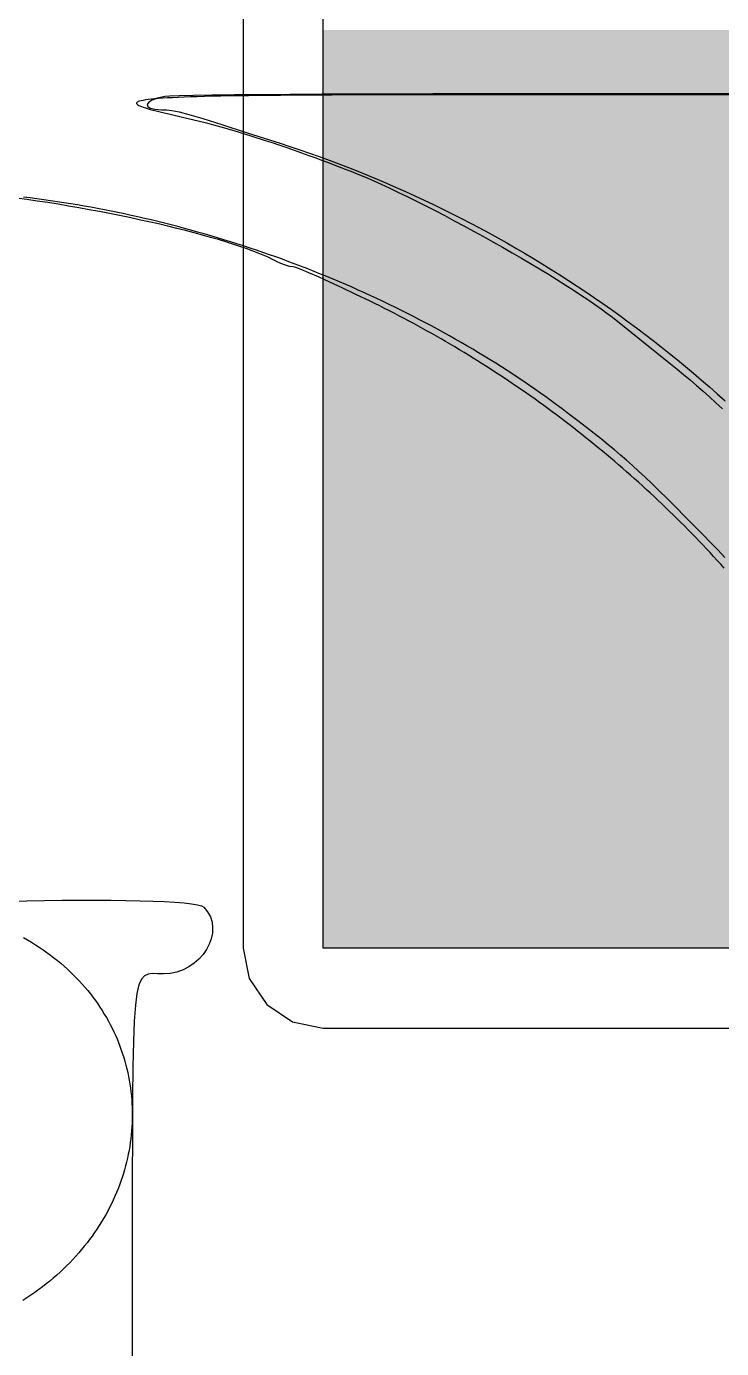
# Model space of a CAD drawing. Header units: inches. Extents: x -4 to 338, y -3 to 155.
# Drawn here: x 13.618 to 15.87, y 10.464 to 14.744 of the extents above; entities that cross this region are included whole.
import ezdxf

# ---------------------------------------------------------------- set-up
doc = ezdxf.new("R2010")
doc.units = ezdxf.units.IN
for name, color, linetype in [('Bottom Layer', 5, 'Continuous'), ('Bottom Overlay', 54, 'Continuous'), ('Top Overlay', 2, 'Continuous')]:
    doc.layers.add(name, color=color, linetype=linetype)

# ---------------------------------------------------------------- blocks, each defined once
blk = doc.blocks.new('IMPORTED_IMAGE_B_1')
at = {"layer": 'Bottom Overlay'}
for p, q in [((10.8634, -6.0734), (10.8523, -6.0805)), ((10.8807, -6.067), (10.8634, -6.0734)), ((10.8634, -6.0734), (10.8634, -6.0734)), ((10.9041, -6.0618), (10.8807, -6.067)), ((10.8807, -6.067), (10.8807, -6.067)), ((10.9196, -6.0606), (10.9041, -6.0618)), ((10.9041, -6.0618), (10.9041, -6.0618)), ((10.951, -6.0596), (10.9196, -6.0606)), ((10.9196, -6.0606), (10.9196, -6.0606)), ((10.9972, -6.0586), (10.951, -6.0596)), ((10.951, -6.0596), (10.951, -6.0596)), ((11.0572, -6.0576), (10.9972, -6.0586)), ((10.9972, -6.0586), (10.9972, -6.0586)), ((11.1299, -6.0568), (11.0572, -6.0576)), ((11.0572, -6.0576), (11.0572, -6.0576)), ((11.2143, -6.0561), (11.1299, -6.0568)), ((11.1299, -6.0568), (11.1299, -6.0568)), ((11.3092, -6.0554), (11.2143, -6.0561)), ((11.2143, -6.0561), (11.2143, -6.0561)), ((11.4136, -6.0548), (11.3092, -6.0554)), ((11.3092, -6.0554), (11.3092, -6.0554)), ((11.5264, -6.0542), (11.4136, -6.0548)), ((11.4136, -6.0548), (11.4136, -6.0548)), ((11.6466, -6.0538), (11.5264, -6.0542)), ((11.5264, -6.0542), (11.5264, -6.0542)), ((11.7731, -6.0534), (11.6466, -6.0538)), ((11.6466, -6.0538), (11.6466, -6.0538)), ((11.9049, -6.0531), (11.7731, -6.0534)), ((11.7731, -6.0534), (11.7731, -6.0534)), ((12.0408, -6.0529), (11.9049, -6.0531)), ((11.9049, -6.0531), (11.9049, -6.0531)), ((12.1798, -6.0528), (12.0408, -6.0529)), ((12.0408, -6.0529), (12.0408, -6.0529)), ((12.3209, -6.0527), (12.1798, -6.0528)), ((12.1798, -6.0528), (12.1798, -6.0528)), ((12.463, -6.0527), (12.3209, -6.0527)), ((12.3209, -6.0527), (12.3209, -6.0527)), ((12.605, -6.0528), (12.463, -6.0527)), ((12.463, -6.0527), (12.463, -6.0527)), ((12.7459, -6.0529), (12.605, -6.0528)), ((12.605, -6.0528), (12.605, -6.0528)), ((10.8523, -6.0805), (10.8475, -6.0876)), ((10.8475, -6.0876), (10.8475, -6.0876)), ((10.8475, -6.0876), (10.8492, -6.0942)), ((10.8492, -6.0942), (10.8492, -6.0942)), ((10.8492, -6.0942), (10.8575, -6.0996)), ((10.8523, -6.0805), (10.8523, -6.0805)), ((10.8575, -6.0996), (10.8575, -6.0996)), ((10.8575, -6.0996), (10.8725, -6.1033)), ((10.8725, -6.1033), (10.8725, -6.1033)), ((10.8725, -6.1033), (10.8944, -6.1047)), ((10.8944, -6.1047), (10.8944, -6.1047)), ((10.8944, -6.1047), (10.9103, -6.1051)), ((10.9103, -6.1051), (10.9103, -6.1051)), ((10.9103, -6.1051), (10.9277, -6.1071)), ((10.9277, -6.1071), (10.9277, -6.1071)), ((10.9277, -6.1071), (10.9504, -6.1118)), ((10.9504, -6.1118), (10.9504, -6.1118)), ((10.9504, -6.1118), (10.9823, -6.1203)), ((10.9823, -6.1203), (10.9823, -6.1203)), ((10.9823, -6.1203), (11.0271, -6.1336)), ((11.0271, -6.1336), (11.0271, -6.1336)), ((11.0271, -6.1336), (11.0888, -6.1528)), ((11.0888, -6.1528), (11.0888, -6.1528)), ((11.0888, -6.1528), (11.1711, -6.179)), ((11.1711, -6.179), (11.1711, -6.179)), ((11.1711, -6.179), (11.2779, -6.2133)), ((11.2779, -6.2133), (11.2779, -6.2133)), ((11.2779, -6.2133), (11.3098, -6.2237)), ((11.3098, -6.2237), (11.3098, -6.2237)), ((11.3098, -6.2237), (11.3416, -6.2344)), ((11.3416, -6.2344), (11.3416, -6.2344)), ((11.3416, -6.2344), (11.3733, -6.2454)), ((11.3733, -6.2454), (11.3733, -6.2454)), ((11.3733, -6.2454), (11.4049, -6.2566)), ((11.4049, -6.2566), (11.4049, -6.2566)), ((11.4049, -6.2566), (11.4364, -6.2681)), ((11.4364, -6.2681), (11.4364, -6.2681)), ((11.4364, -6.2681), (11.4678, -6.2798)), ((11.4678, -6.2798), (11.4678, -6.2798)), ((11.4678, -6.2798), (11.499, -6.2918)), ((11.499, -6.2918), (11.499, -6.2918)), ((11.499, -6.2918), (11.5302, -6.3041)), ((11.5302, -6.3041), (11.5302, -6.3041)), ((11.5302, -6.3041), (11.5612, -6.3167)), ((11.5612, -6.3167), (11.5612, -6.3167)), ((11.5612, -6.3167), (11.5922, -6.3295)), ((11.5922, -6.3295), (11.5922, -6.3295)), ((11.5922, -6.3295), (11.623, -6.3425)), ((11.623, -6.3425), (11.623, -6.3425)), ((11.623, -6.3425), (11.6536, -6.3559)), ((11.6536, -6.3559), (11.6536, -6.3559)), ((11.6536, -6.3559), (11.6842, -6.3694)), ((11.6842, -6.3694), (11.6842, -6.3694)), ((11.6842, -6.3694), (11.7146, -6.3833)), ((10.4685, -6.3901), (10.4467, -6.3874)), ((10.4904, -6.393), (10.4685, -6.3901)), ((10.4685, -6.3901), (10.4685, -6.3901)), ((10.5123, -6.396), (10.4904, -6.393)), ((10.4904, -6.393), (10.4904, -6.393)), ((10.5341, -6.3991), (10.5123, -6.396)), ((10.5123, -6.396), (10.5123, -6.396)), ((10.556, -6.4024), (10.5341, -6.3991)), ((10.5341, -6.3991), (10.5341, -6.3991)), ((10.5778, -6.4058), (10.556, -6.4024)), ((10.556, -6.4024), (10.556, -6.4024)), ((10.5997, -6.4093), (10.5778, -6.4058)), ((10.5778, -6.4058), (10.5778, -6.4058)), ((10.6215, -6.4129), (10.5997, -6.4093)), ((10.5997, -6.4093), (10.5997, -6.4093)), ((10.6433, -6.4167), (10.6215, -6.4129)), ((10.6215, -6.4129), (10.6215, -6.4129)), ((10.6651, -6.4206), (10.6433, -6.4167)), ((10.6433, -6.4167), (10.6433, -6.4167)), ((11.7146, -6.3833), (11.7146, -6.3833)), ((11.7146, -6.3833), (11.745, -6.3974)), ((11.745, -6.3974), (11.745, -6.3974)), ((11.745, -6.3974), (11.7751, -6.4117)), ((11.7751, -6.4117), (11.7751, -6.4117)), ((11.7751, -6.4117), (11.8052, -6.4264)), ((10.6868, -6.4247), (10.6651, -6.4206)), ((10.6651, -6.4206), (10.6651, -6.4206)), ((10.7086, -6.4289), (10.6868, -6.4247)), ((10.6868, -6.4247), (10.6868, -6.4247)), ((10.7303, -6.4332), (10.7086, -6.4289)), ((10.7086, -6.4289), (10.7086, -6.4289)), ((10.752, -6.4376), (10.7303, -6.4332)), ((10.7303, -6.4332), (10.7303, -6.4332)), ((10.7737, -6.4421), (10.752, -6.4376)), ((10.752, -6.4376), (10.752, -6.4376)), ((10.7954, -6.4468), (10.7737, -6.4421)), ((10.7737, -6.4421), (10.7737, -6.4421)), ((10.817, -6.4516), (10.7954, -6.4468)), ((10.7954, -6.4468), (10.7954, -6.4468)), ((10.8387, -6.4566), (10.817, -6.4516)), ((10.817, -6.4516), (10.817, -6.4516)), ((10.8602, -6.4616), (10.8387, -6.4566)), ((10.8387, -6.4566), (10.8387, -6.4566)), ((10.8818, -6.4668), (10.8602, -6.4616)), ((10.8602, -6.4616), (10.8602, -6.4616)), ((11.8052, -6.4264), (11.8052, -6.4264)), ((11.8052, -6.4264), (11.8352, -6.4412)), ((11.8352, -6.4412), (11.8352, -6.4412)), ((11.8352, -6.4412), (11.865, -6.4563)), ((11.865, -6.4563), (11.865, -6.4563)), ((11.865, -6.4563), (11.8947, -6.4717)), ((10.9034, -6.4721), (10.8818, -6.4668)), ((10.8818, -6.4668), (10.8818, -6.4668)), ((10.9249, -6.4776), (10.9034, -6.4721)), ((10.9034, -6.4721), (10.9034, -6.4721)), ((10.9464, -6.4831), (10.9249, -6.4776)), ((10.9249, -6.4776), (10.9249, -6.4776)), ((10.9678, -6.4888), (10.9464, -6.4831)), ((10.9464, -6.4831), (10.9464, -6.4831)), ((10.9892, -6.4946), (10.9678, -6.4888)), ((10.9678, -6.4888), (10.9678, -6.4888)), ((11.0106, -6.5006), (10.9892, -6.4946)), ((10.9892, -6.4946), (10.9892, -6.4946)), ((11.032, -6.5066), (11.0106, -6.5006)), ((11.0106, -6.5006), (11.0106, -6.5006)), ((11.8947, -6.4717), (11.8947, -6.4717)), ((11.8947, -6.4717), (11.9242, -6.4873)), ((11.9242, -6.4873), (11.9242, -6.4873)), ((11.9242, -6.4873), (11.9536, -6.5032)), ((11.9536, -6.5032), (11.9536, -6.5032)), ((11.9536, -6.5032), (11.9829, -6.5194)), ((11.0533, -6.5128), (11.032, -6.5066)), ((11.032, -6.5066), (11.032, -6.5066)), ((11.0746, -6.5191), (11.0533, -6.5128)), ((11.0533, -6.5128), (11.0533, -6.5128)), ((11.0958, -6.5256), (11.0746, -6.5191)), ((11.0746, -6.5191), (11.0746, -6.5191)), ((11.117, -6.5321), (11.0958, -6.5256)), ((11.0958, -6.5256), (11.0958, -6.5256)), ((11.1382, -6.5388), (11.117, -6.5321)), ((11.117, -6.5321), (11.117, -6.5321)), ((11.1593, -6.5456), (11.1382, -6.5388)), ((11.1382, -6.5388), (11.1382, -6.5388)), ((11.1804, -6.5525), (11.1593, -6.5456)), ((11.1593, -6.5456), (11.1593, -6.5456)), ((11.9829, -6.5194), (11.9829, -6.5194)), ((11.9829, -6.5194), (12.0121, -6.5357)), ((12.0121, -6.5357), (12.0121, -6.5357)), ((12.0121, -6.5357), (12.0411, -6.5524)), ((11.2015, -6.5596), (11.1804, -6.5525)), ((11.1804, -6.5525), (11.1804, -6.5525)), ((11.2224, -6.5667), (11.2015, -6.5596)), ((11.2015, -6.5596), (11.2015, -6.5596)), ((11.2434, -6.574), (11.2224, -6.5667)), ((11.2224, -6.5667), (11.2224, -6.5667)), ((11.2643, -6.5814), (11.2434, -6.574)), ((11.2434, -6.574), (11.2434, -6.574)), ((11.2852, -6.5889), (11.2643, -6.5814)), ((11.2643, -6.5814), (11.2643, -6.5814)), ((11.306, -6.5966), (11.2852, -6.5889)), ((11.2852, -6.5889), (11.2852, -6.5889)), ((12.0411, -6.5524), (12.0411, -6.5524)), ((12.0411, -6.5524), (12.07, -6.5692)), ((12.07, -6.5692), (12.07, -6.5692)), ((12.07, -6.5692), (12.0987, -6.5864)), ((12.0987, -6.5864), (12.0987, -6.5864)), ((12.0987, -6.5864), (12.1273, -6.6037)), ((11.3267, -6.6043), (11.306, -6.5966)), ((11.306, -6.5966), (11.306, -6.5966)), ((11.3474, -6.6122), (11.3267, -6.6043)), ((11.3267, -6.6043), (11.3267, -6.6043)), ((11.3681, -6.6202), (11.3474, -6.6122)), ((11.3474, -6.6122), (11.3474, -6.6122)), ((11.3887, -6.6283), (11.3681, -6.6202)), ((11.3681, -6.6202), (11.3681, -6.6202)), ((11.4092, -6.6366), (11.3887, -6.6283)), ((11.3887, -6.6283), (11.3887, -6.6283)), ((12.1273, -6.6037), (12.1273, -6.6037)), ((12.1273, -6.6037), (12.1558, -6.6214)), ((12.1558, -6.6214), (12.1558, -6.6214)), ((12.1558, -6.6214), (12.1841, -6.6392)), ((11.4297, -6.6449), (11.4092, -6.6366)), ((11.4092, -6.6366), (11.4092, -6.6366)), ((11.4502, -6.6534), (11.4297, -6.6449)), ((11.4297, -6.6449), (11.4297, -6.6449)), ((11.4705, -6.662), (11.4502, -6.6534)), ((11.4502, -6.6534), (11.4502, -6.6534)), ((11.4909, -6.6707), (11.4705, -6.662)), ((11.4705, -6.662), (11.4705, -6.662)), ((11.5111, -6.6795), (11.4909, -6.6707)), ((11.4909, -6.6707), (11.4909, -6.6707)), ((12.1841, -6.6392), (12.1841, -6.6392)), ((12.1841, -6.6392), (12.2123, -6.6573)), ((12.2123, -6.6573), (12.2123, -6.6573)), ((12.2123, -6.6573), (12.2404, -6.6757)), ((12.2404, -6.6757), (12.2404, -6.6757)), ((12.2404, -6.6757), (12.2683, -6.6943)), ((11.5313, -6.6885), (11.5111, -6.6795)), ((11.5111, -6.6795), (11.5111, -6.6795)), ((11.5514, -6.6975), (11.5313, -6.6885)), ((11.5313, -6.6885), (11.5313, -6.6885)), ((11.5715, -6.7067), (11.5514, -6.6975)), ((11.5514, -6.6975), (11.5514, -6.6975)), ((11.5915, -6.716), (11.5715, -6.7067)), ((11.5715, -6.7067), (11.5715, -6.7067)), ((11.6115, -6.7254), (11.5915, -6.716)), ((11.5915, -6.716), (11.5915, -6.716)), ((12.2683, -6.6943), (12.2683, -6.6943)), ((12.2683, -6.6943), (12.296, -6.7131)), ((12.296, -6.7131), (12.296, -6.7131)), ((12.296, -6.7131), (12.3236, -6.7322)), ((11.6313, -6.7349), (11.6115, -6.7254)), ((11.6115, -6.7254), (11.6115, -6.7254)), ((11.6512, -6.7446), (11.6313, -6.7349)), ((11.6313, -6.7349), (11.6313, -6.7349)), ((11.6709, -6.7543), (11.6512, -6.7446)), ((11.6512, -6.7446), (11.6512, -6.7446)), ((11.6906, -6.7642), (11.6709, -6.7543)), ((11.6709, -6.7543), (11.6709, -6.7543)), ((12.3236, -6.7322), (12.3236, -6.7322)), ((12.3236, -6.7322), (12.3511, -6.7515)), ((12.3511, -6.7515), (12.3511, -6.7515)), ((12.3511, -6.7515), (12.3784, -6.7711)), ((11.7102, -6.7742), (11.6906, -6.7642)), ((11.6906, -6.7642), (11.6906, -6.7642)), ((11.7297, -6.7843), (11.7102, -6.7742)), ((11.7102, -6.7742), (11.7102, -6.7742)), ((11.7491, -6.7945), (11.7297, -6.7843)), ((11.7297, -6.7843), (11.7297, -6.7843)), ((11.7685, -6.8048), (11.7491, -6.7945)), ((11.7491, -6.7945), (11.7491, -6.7945)), ((11.7878, -6.8152), (11.7685, -6.8048)), ((11.7685, -6.8048), (11.7685, -6.8048)), ((12.3784, -6.7711), (12.3784, -6.7711)), ((12.3784, -6.7711), (12.4056, -6.7909)), ((12.4056, -6.7909), (12.4056, -6.7909)), ((12.4056, -6.7909), (12.4326, -6.8109)), ((11.807, -6.8257), (11.7878, -6.8152)), ((11.7878, -6.8152), (11.7878, -6.8152)), ((11.8262, -6.8364), (11.807, -6.8257)), ((11.807, -6.8257), (11.807, -6.8257)), ((11.8453, -6.8472), (11.8262, -6.8364)), ((11.8262, -6.8364), (11.8262, -6.8364)), ((11.8642, -6.858), (11.8453, -6.8472)), ((11.8453, -6.8472), (11.8453, -6.8472)), ((12.4326, -6.8109), (12.4326, -6.8109)), ((12.4326, -6.8109), (12.4594, -6.8312)), ((12.4594, -6.8312), (12.4594, -6.8312)), ((12.4594, -6.8312), (12.4861, -6.8517)), ((11.8832, -6.869), (11.8642, -6.858)), ((11.8642, -6.858), (11.8642, -6.858)), ((11.902, -6.8801), (11.8832, -6.869)), ((11.8832, -6.869), (11.8832, -6.869)), ((11.9207, -6.8913), (11.902, -6.8801)), ((11.902, -6.8801), (11.902, -6.8801)), ((12.4861, -6.8517), (12.4861, -6.8517)), ((12.4861, -6.8517), (12.5127, -6.8724)), ((12.5127, -6.8724), (12.5127, -6.8724)), ((12.5127, -6.8724), (12.5391, -6.8934)), ((11.9394, -6.9027), (11.9207, -6.8913)), ((11.9207, -6.8913), (11.9207, -6.8913)), ((11.9579, -6.9141), (11.9394, -6.9027)), ((11.9394, -6.9027), (11.9394, -6.9027)), ((11.9764, -6.9256), (11.9579, -6.9141)), ((11.9579, -6.9141), (11.9579, -6.9141)), ((11.9948, -6.9373), (11.9764, -6.9256)), ((11.9764, -6.9256), (11.9764, -6.9256)), ((12.5391, -6.8934), (12.5391, -6.8934)), ((12.5391, -6.8934), (12.5653, -6.9146)), ((12.5653, -6.9146), (12.5653, -6.9146)), ((12.5653, -6.9146), (12.5914, -6.9361)), ((12.0131, -6.949), (11.9948, -6.9373)), ((11.9948, -6.9373), (11.9948, -6.9373)), ((12.0314, -6.9609), (12.0131, -6.949)), ((12.0131, -6.949), (12.0131, -6.949)), ((12.0495, -6.9729), (12.0314, -6.9609)), ((12.0314, -6.9609), (12.0314, -6.9609)), ((12.0675, -6.9849), (12.0495, -6.9729)), ((12.0495, -6.9729), (12.0495, -6.9729)), ((12.5914, -6.9361), (12.5914, -6.9361)), ((12.5914, -6.9361), (12.6173, -6.9577)), ((12.6173, -6.9577), (12.6173, -6.9577)), ((12.6173, -6.9577), (12.6431, -6.9797)), ((12.0855, -6.9971), (12.0675, -6.9849)), ((12.0675, -6.9849), (12.0675, -6.9849)), ((12.1033, -7.0094), (12.0855, -6.9971)), ((12.0855, -6.9971), (12.0855, -6.9971)), ((12.121, -7.0218), (12.1033, -7.0094)), ((12.1033, -7.0094), (12.1033, -7.0094)), ((12.6431, -6.9797), (12.6431, -6.9797)), ((12.6431, -6.9797), (12.6686, -7.0018)), ((12.6686, -7.0018), (12.6686, -7.0018)), ((12.6686, -7.0018), (12.6941, -7.0242)), ((12.1387, -7.0343), (12.121, -7.0218)), ((12.121, -7.0218), (12.121, -7.0218)), ((12.1563, -7.047), (12.1387, -7.0343)), ((12.1387, -7.0343), (12.1387, -7.0343)), ((12.1737, -7.0597), (12.1563, -7.047)), ((12.1563, -7.047), (12.1563, -7.047)), ((12.1911, -7.0725), (12.1737, -7.0597)), ((12.1737, -7.0597), (12.1737, -7.0597)), ((12.6941, -7.0242), (12.6941, -7.0242)), ((12.6941, -7.0242), (12.7193, -7.0468)), ((12.2083, -7.0854), (12.1911, -7.0725)), ((12.1911, -7.0725), (12.1911, -7.0725)), ((12.2255, -7.0985), (12.2083, -7.0854)), ((12.2083, -7.0854), (12.2083, -7.0854)), ((12.2425, -7.1116), (12.2255, -7.0985)), ((12.2255, -7.0985), (12.2255, -7.0985)), ((12.2703, -7.1332), (12.2425, -7.1116)), ((12.2425, -7.1116), (12.2425, -7.1116)), ((12.2956, -7.1531), (12.2703, -7.1332)), ((12.2703, -7.1332), (12.2703, -7.1332)), ((12.3189, -7.1716), (12.2956, -7.1531)), ((12.2956, -7.1531), (12.2956, -7.1531)), ((12.3406, -7.1892), (12.3189, -7.1716)), ((12.3189, -7.1716), (12.3189, -7.1716)), ((12.3611, -7.2061), (12.3406, -7.1892)), ((12.3406, -7.1892), (12.3406, -7.1892)), ((12.3808, -7.2227), (12.3611, -7.2061)), ((12.3611, -7.2061), (12.3611, -7.2061)), ((12.4001, -7.2395), (12.3808, -7.2227)), ((12.3808, -7.2227), (12.3808, -7.2227)), ((12.4195, -7.2568), (12.4001, -7.2395)), ((12.4001, -7.2395), (12.4001, -7.2395)), ((12.4393, -7.2749), (12.4195, -7.2568)), ((12.4195, -7.2568), (12.4195, -7.2568)), ((12.46, -7.2943), (12.4393, -7.2749)), ((12.4393, -7.2749), (12.4393, -7.2749)), ((12.4819, -7.3152), (12.46, -7.2943)), ((12.46, -7.2943), (12.46, -7.2943)), ((12.5055, -7.3382), (12.4819, -7.3152)), ((12.4819, -7.3152), (12.4819, -7.3152)), ((12.5312, -7.3635), (12.5055, -7.3382)), ((12.5055, -7.3382), (12.5055, -7.3382)), ((12.5594, -7.3915), (12.5312, -7.3635)), ((12.5312, -7.3635), (12.5312, -7.3635)), ((12.5905, -7.4226), (12.5594, -7.3915)), ((12.5594, -7.3915), (12.5594, -7.3915)), ((12.6249, -7.4571), (12.5905, -7.4226)), ((12.5905, -7.4226), (12.5905, -7.4226)), ((12.6487, -7.4813), (12.6249, -7.4571)), ((12.6249, -7.4571), (12.6249, -7.4571)), ((12.6722, -7.5055), (12.6487, -7.4813)), ((12.6487, -7.4813), (12.6487, -7.4813)), ((12.6954, -7.5299), (12.6722, -7.5055)), ((12.6722, -7.5055), (12.6722, -7.5055)), ((12.7184, -7.5544), (12.6954, -7.5299)), ((12.6954, -7.5299), (12.6954, -7.5299)), ((10.3996, -8.6671), (10.4577, -8.6658)), ((10.4577, -8.6658), (10.5151, -8.6648)), ((10.5151, -8.6648), (10.5715, -8.664)), ((10.5715, -8.664), (10.6264, -8.6636)), ((10.6264, -8.6636), (10.6795, -8.6635)), ((10.6795, -8.6635), (10.7303, -8.6637)), ((10.7303, -8.6637), (10.7785, -8.6643)), ((10.7785, -8.6643), (10.8237, -8.6652)), ((10.8237, -8.6652), (10.8655, -8.6665)), ((10.8655, -8.6665), (10.9035, -8.6681)), ((10.9035, -8.6681), (10.9374, -8.6701)), ((10.9374, -8.6701), (10.9667, -8.6725)), ((10.9667, -8.6725), (10.9911, -8.6753)), ((10.9911, -8.6753), (11.0102, -8.6785)), ((11.0102, -8.6785), (11.0236, -8.6821)), ((11.0236, -8.6821), (11.0309, -8.6861)), ((11.0309, -8.6861), (11.0432, -8.7014)), ((11.0432, -8.7014), (11.0519, -8.7178)), ((11.0519, -8.7178), (11.0573, -8.735)), ((11.0586, -8.7708), (11.0549, -8.7887)), ((11.0573, -8.735), (11.0594, -8.7528)), ((11.0594, -8.7528), (11.0586, -8.7708)), ((11.0485, -8.8064), (11.0396, -8.8234)), ((11.0549, -8.7887), (11.0485, -8.8064)), ((11.0151, -8.8543), (10.9997, -8.8677)), ((11.0284, -8.8395), (11.0151, -8.8543)), ((11.0396, -8.8234), (11.0284, -8.8395)), ((10.8647, -8.9013), (10.8507, -8.903)), ((10.881, -8.9016), (10.8647, -8.9013)), ((10.8998, -8.9021), (10.881, -8.9016)), ((10.9223, -8.9006), (10.8998, -8.9021)), ((10.9437, -8.8961), (10.9223, -8.9006)), ((10.9639, -8.8889), (10.9437, -8.8961)), ((10.9826, -8.8793), (10.9639, -8.8889)), ((10.9997, -8.8677), (10.9826, -8.8793)), ((10.8208, -8.9377), (10.8143, -8.9652)), ((10.8289, -8.9194), (10.8208, -8.9377)), ((10.8388, -8.9084), (10.8289, -8.9194)), ((10.8507, -8.903), (10.8388, -8.9084)), ((10.8143, -8.9652), (10.8093, -9.0037)), ((10.8093, -9.0037), (10.8055, -9.0548)), ((10.8055, -9.0548), (10.8028, -9.1206)), ((10.8028, -9.1206), (10.8009, -9.2026)), ((10.8009, -9.2026), (10.7999, -9.3028)), ((10.7999, -9.3028), (10.7993, -9.4229)), ((10.7993, -9.4229), (10.7992, -9.5646)), ((10.7992, -9.5646), (10.7992, -9.7299)), ((10.7992, -9.7299), (10.7992, -9.9205)), ((10.7992, -9.9205), (10.7992, -10.9168))]:
    blk.add_line(p, q, dxfattribs=at)
blk = doc.blocks.new('IMPORTED_IMAGE_B_2')
at = {"layer": 'Top Overlay'}
for p, q in [((10.8225, -6.0771), (10.8185, -6.0785)), ((10.8277, -6.0757), (10.8225, -6.0771)), ((10.8225, -6.0771), (10.8225, -6.0771)), ((10.834, -6.0743), (10.8277, -6.0757)), ((10.8277, -6.0757), (10.8277, -6.0757)), ((10.8415, -6.0731), (10.834, -6.0743)), ((10.834, -6.0743), (10.834, -6.0743)), ((10.8502, -6.0719), (10.8415, -6.0731)), ((10.8415, -6.0731), (10.8415, -6.0731)), ((10.8601, -6.0707), (10.8502, -6.0719)), ((10.8502, -6.0719), (10.8502, -6.0719)), ((10.8713, -6.0696), (10.8601, -6.0707)), ((10.8601, -6.0707), (10.8601, -6.0707)), ((10.8838, -6.0685), (10.8713, -6.0696)), ((10.8713, -6.0696), (10.8713, -6.0696)), ((10.8977, -6.0675), (10.8838, -6.0685)), ((10.8838, -6.0685), (10.8838, -6.0685)), ((10.9128, -6.0666), (10.8977, -6.0675)), ((10.8977, -6.0675), (10.8977, -6.0675)), ((10.9293, -6.0657), (10.9128, -6.0666)), ((10.9128, -6.0666), (10.9128, -6.0666)), ((10.9473, -6.0648), (10.9293, -6.0657)), ((10.9293, -6.0657), (10.9293, -6.0657)), ((10.9666, -6.064), (10.9473, -6.0648)), ((10.9473, -6.0648), (10.9473, -6.0648)), ((10.9874, -6.0633), (10.9666, -6.064)), ((10.9666, -6.064), (10.9666, -6.064)), ((11.0097, -6.0626), (10.9874, -6.0633)), ((10.9874, -6.0633), (10.9874, -6.0633)), ((11.0335, -6.0619), (11.0097, -6.0626)), ((11.0097, -6.0626), (11.0097, -6.0626)), ((11.0588, -6.0613), (11.0335, -6.0619)), ((11.0335, -6.0619), (11.0335, -6.0619)), ((11.0856, -6.0607), (11.0588, -6.0613)), ((11.0588, -6.0613), (11.0588, -6.0613)), ((11.114, -6.0602), (11.0856, -6.0607)), ((11.0856, -6.0607), (11.0856, -6.0607)), ((11.1441, -6.0597), (11.114, -6.0602)), ((11.114, -6.0602), (11.114, -6.0602)), ((11.1758, -6.0592), (11.1441, -6.0597)), ((11.1441, -6.0597), (11.1441, -6.0597)), ((11.2091, -6.0588), (11.1758, -6.0592)), ((11.1758, -6.0592), (11.1758, -6.0592)), ((11.2441, -6.0584), (11.2091, -6.0588)), ((11.2091, -6.0588), (11.2091, -6.0588)), ((11.2808, -6.0581), (11.2441, -6.0584)), ((11.2441, -6.0584), (11.2441, -6.0584)), ((11.3193, -6.0578), (11.2808, -6.0581)), ((11.2808, -6.0581), (11.2808, -6.0581)), ((11.3595, -6.0575), (11.3193, -6.0578)), ((11.3193, -6.0578), (11.3193, -6.0578)), ((11.4016, -6.0573), (11.3595, -6.0575)), ((11.3595, -6.0575), (11.3595, -6.0575)), ((11.4454, -6.057), (11.4016, -6.0573)), ((11.4016, -6.0573), (11.4016, -6.0573)), ((11.4911, -6.0569), (11.4454, -6.057)), ((11.4454, -6.057), (11.4454, -6.057)), ((11.5387, -6.0567), (11.4911, -6.0569)), ((11.4911, -6.0569), (11.4911, -6.0569)), ((11.5881, -6.0566), (11.5387, -6.0567)), ((11.5387, -6.0567), (11.5387, -6.0567)), ((11.6395, -6.0565), (11.5881, -6.0566)), ((11.5881, -6.0566), (11.5881, -6.0566)), ((11.6928, -6.0564), (11.6395, -6.0565)), ((11.6395, -6.0565), (11.6395, -6.0565)), ((11.7481, -6.0563), (11.6928, -6.0564)), ((11.6928, -6.0564), (11.6928, -6.0564)), ((11.8054, -6.0563), (11.7481, -6.0563)), ((11.7481, -6.0563), (11.7481, -6.0563)), ((11.8648, -6.0563), (11.8054, -6.0563)), ((11.8054, -6.0563), (11.8054, -6.0563)), ((11.9897, -6.0563), (11.8648, -6.0563)), ((11.8648, -6.0563), (11.8648, -6.0563)), ((12.123, -6.0564), (11.9897, -6.0563)), ((11.9897, -6.0563), (11.9897, -6.0563)), ((12.2649, -6.0566), (12.123, -6.0564)), ((12.123, -6.0564), (12.123, -6.0564)), ((12.4157, -6.0568), (12.2649, -6.0566)), ((12.2649, -6.0566), (12.2649, -6.0566)), ((13.9416, -6.0593), (12.4157, -6.0568)), ((12.4157, -6.0568), (12.4157, -6.0568)), ((10.8138, -6.0816), (10.813, -6.0833)), ((10.813, -6.0833), (10.813, -6.0833)), ((10.813, -6.0833), (10.8132, -6.085)), ((10.8132, -6.085), (10.8132, -6.085)), ((10.8132, -6.085), (10.8145, -6.0868)), ((10.8156, -6.08), (10.8138, -6.0816)), ((10.8138, -6.0816), (10.8138, -6.0816)), ((10.8145, -6.0868), (10.8145, -6.0868)), ((10.8145, -6.0868), (10.8167, -6.0886)), ((10.8185, -6.0785), (10.8156, -6.08)), ((10.8156, -6.08), (10.8156, -6.08)), ((10.8167, -6.0886), (10.8167, -6.0886)), ((10.8167, -6.0886), (10.8199, -6.0905)), ((10.8185, -6.0785), (10.8185, -6.0785)), ((10.8199, -6.0905), (10.8199, -6.0905)), ((10.8199, -6.0905), (10.8239, -6.0925)), ((10.8239, -6.0925), (10.8239, -6.0925)), ((10.8239, -6.0925), (10.8289, -6.0946)), ((10.8289, -6.0946), (10.8289, -6.0946)), ((10.8289, -6.0946), (10.8348, -6.0967)), ((10.8348, -6.0967), (10.8348, -6.0967)), ((10.8348, -6.0967), (10.8415, -6.0989)), ((10.8415, -6.0989), (10.8415, -6.0989)), ((10.8415, -6.0989), (10.8573, -6.1035)), ((10.8573, -6.1035), (10.8573, -6.1035)), ((10.8573, -6.1035), (10.8761, -6.1085)), ((10.8761, -6.1085), (10.8761, -6.1085)), ((10.8761, -6.1085), (10.8978, -6.1137)), ((10.8978, -6.1137), (10.8978, -6.1137)), ((10.8978, -6.1137), (10.9221, -6.1193)), ((10.9221, -6.1193), (10.9221, -6.1193)), ((10.9221, -6.1193), (10.9621, -6.1283)), ((10.9621, -6.1283), (10.9621, -6.1283)), ((10.9621, -6.1283), (10.9944, -6.1358)), ((10.9944, -6.1358), (10.9944, -6.1358)), ((10.9944, -6.1358), (11.0171, -6.1413)), ((11.0171, -6.1413), (11.0171, -6.1413)), ((11.0171, -6.1413), (11.0394, -6.1471)), ((11.0394, -6.1471), (11.0394, -6.1471)), ((11.0394, -6.1471), (11.0622, -6.1532)), ((11.0622, -6.1532), (11.0622, -6.1532)), ((11.0622, -6.1532), (11.0862, -6.1601)), ((11.0862, -6.1601), (11.0862, -6.1601)), ((11.0862, -6.1601), (11.1124, -6.1677)), ((11.1124, -6.1677), (11.1124, -6.1677)), ((11.1124, -6.1677), (11.1416, -6.1766)), ((11.1416, -6.1766), (11.1416, -6.1766)), ((11.1416, -6.1766), (11.1865, -6.1904)), ((11.1865, -6.1904), (11.1865, -6.1904)), ((11.1865, -6.1904), (11.2259, -6.2028)), ((11.2259, -6.2028), (11.2259, -6.2028)), ((11.2259, -6.2028), (11.24, -6.2073)), ((11.24, -6.2073), (11.24, -6.2073)), ((11.24, -6.2073), (11.2549, -6.2121)), ((11.2549, -6.2121), (11.2549, -6.2121)), ((11.2549, -6.2121), (11.2705, -6.2173)), ((11.2705, -6.2173), (11.2705, -6.2173)), ((11.2705, -6.2173), (11.2867, -6.2227)), ((11.2867, -6.2227), (11.2867, -6.2227)), ((11.2867, -6.2227), (11.3034, -6.2285)), ((11.3034, -6.2285), (11.3034, -6.2285)), ((11.3034, -6.2285), (11.3206, -6.2345)), ((11.3206, -6.2345), (11.3206, -6.2345)), ((11.3206, -6.2345), (11.3383, -6.2407)), ((11.3383, -6.2407), (11.3383, -6.2407)), ((11.3383, -6.2407), (11.3563, -6.2472)), ((11.3563, -6.2472), (11.3563, -6.2472)), ((11.3563, -6.2472), (11.3747, -6.2538)), ((11.3747, -6.2538), (11.3747, -6.2538)), ((11.3747, -6.2538), (11.3933, -6.2606)), ((11.3933, -6.2606), (11.3933, -6.2606)), ((11.3933, -6.2606), (11.4122, -6.2676)), ((11.4122, -6.2676), (11.4122, -6.2676)), ((11.4122, -6.2676), (11.4312, -6.2747)), ((11.4312, -6.2747), (11.4312, -6.2747)), ((11.4312, -6.2747), (11.4503, -6.2819)), ((11.4503, -6.2819), (11.4503, -6.2819)), ((11.4503, -6.2819), (11.4694, -6.2892)), ((11.4694, -6.2892), (11.4694, -6.2892)), ((11.4694, -6.2892), (11.4884, -6.2966)), ((11.4884, -6.2966), (11.4884, -6.2966)), ((11.4884, -6.2966), (11.5074, -6.304)), ((11.5074, -6.304), (11.5074, -6.304)), ((11.5074, -6.304), (11.5302, -6.3132)), ((11.5302, -6.3132), (11.5302, -6.3132)), ((11.5302, -6.3132), (11.5543, -6.3233)), ((11.5543, -6.3233), (11.5543, -6.3233)), ((11.5543, -6.3233), (11.5795, -6.3343)), ((11.5795, -6.3343), (11.5795, -6.3343)), ((11.5795, -6.3343), (11.6058, -6.3461)), ((11.6058, -6.3461), (11.6058, -6.3461)), ((11.6058, -6.3461), (11.633, -6.3587)), ((11.633, -6.3587), (11.633, -6.3587)), ((11.633, -6.3587), (11.6611, -6.3721)), ((11.6611, -6.3721), (11.6611, -6.3721)), ((11.6611, -6.3721), (11.6899, -6.3861)), ((10.4575, -6.3954), (10.4238, -6.3907)), ((10.4912, -6.4003), (10.4575, -6.3954)), ((10.4575, -6.3954), (10.4575, -6.3954)), ((10.525, -6.4055), (10.4912, -6.4003)), ((10.4912, -6.4003), (10.4912, -6.4003)), ((10.5588, -6.4109), (10.525, -6.4055)), ((10.525, -6.4055), (10.525, -6.4055)), ((10.5925, -6.4165), (10.5588, -6.4109)), ((10.5588, -6.4109), (10.5588, -6.4109)), ((10.6261, -6.4223), (10.5925, -6.4165)), ((10.5925, -6.4165), (10.5925, -6.4165)), ((11.6899, -6.3861), (11.6899, -6.3861)), ((11.6899, -6.3861), (11.7195, -6.4006)), ((11.7195, -6.4006), (11.7195, -6.4006)), ((11.7195, -6.4006), (11.7495, -6.4158)), ((11.7495, -6.4158), (11.7495, -6.4158)), ((11.7495, -6.4158), (11.7801, -6.4314)), ((10.6595, -6.4283), (10.6261, -6.4223)), ((10.6261, -6.4223), (10.6261, -6.4223)), ((10.6927, -6.4345), (10.6595, -6.4283)), ((10.6595, -6.4283), (10.6595, -6.4283)), ((10.7255, -6.4408), (10.6927, -6.4345)), ((10.6927, -6.4345), (10.6927, -6.4345)), ((10.7581, -6.4473), (10.7255, -6.4408)), ((10.7255, -6.4408), (10.7255, -6.4408)), ((10.7902, -6.4539), (10.7581, -6.4473)), ((10.7581, -6.4473), (10.7581, -6.4473)), ((10.8219, -6.4607), (10.7902, -6.4539)), ((10.7902, -6.4539), (10.7902, -6.4539)), ((10.8531, -6.4676), (10.8219, -6.4607)), ((10.8219, -6.4607), (10.8219, -6.4607)), ((11.7801, -6.4314), (11.7801, -6.4314)), ((11.7801, -6.4314), (11.811, -6.4475)), ((11.811, -6.4475), (11.811, -6.4475)), ((11.811, -6.4475), (11.8421, -6.4639)), ((10.8837, -6.4745), (10.8531, -6.4676)), ((10.8531, -6.4676), (10.8531, -6.4676)), ((10.9137, -6.4816), (10.8837, -6.4745)), ((10.8837, -6.4745), (10.8837, -6.4745)), ((10.943, -6.4887), (10.9137, -6.4816)), ((10.9137, -6.4816), (10.9137, -6.4816)), ((10.9716, -6.4959), (10.943, -6.4887)), ((10.943, -6.4887), (10.943, -6.4887)), ((10.9995, -6.5032), (10.9716, -6.4959)), ((10.9716, -6.4959), (10.9716, -6.4959)), ((11.0265, -6.5105), (10.9995, -6.5032)), ((10.9995, -6.5032), (10.9995, -6.5032)), ((11.8421, -6.4639), (11.8421, -6.4639)), ((11.8421, -6.4639), (11.8735, -6.4807)), ((11.8735, -6.4807), (11.8735, -6.4807)), ((11.8735, -6.4807), (11.9049, -6.4978)), ((11.9049, -6.4978), (11.9049, -6.4978)), ((11.9049, -6.4978), (11.9363, -6.5151)), ((11.0526, -6.5178), (11.0265, -6.5105)), ((11.0265, -6.5105), (11.0265, -6.5105)), ((11.0779, -6.5251), (11.0526, -6.5178)), ((11.0526, -6.5178), (11.0526, -6.5178)), ((11.1021, -6.5324), (11.0779, -6.5251)), ((11.0779, -6.5251), (11.0779, -6.5251)), ((11.1252, -6.5397), (11.1021, -6.5324)), ((11.1021, -6.5324), (11.1021, -6.5324)), ((11.1473, -6.547), (11.1252, -6.5397)), ((11.1252, -6.5397), (11.1252, -6.5397)), ((11.1682, -6.5542), (11.1473, -6.547)), ((11.1473, -6.547), (11.1473, -6.547)), ((11.9363, -6.5151), (11.9363, -6.5151)), ((11.9363, -6.5151), (11.9675, -6.5325)), ((11.9675, -6.5325), (11.9675, -6.5325)), ((11.9675, -6.5325), (11.9985, -6.5501)), ((11.1879, -6.5614), (11.1682, -6.5542)), ((11.1682, -6.5542), (11.1682, -6.5542)), ((11.2064, -6.5685), (11.1879, -6.5614)), ((11.1879, -6.5614), (11.1879, -6.5614)), ((11.2235, -6.5755), (11.2064, -6.5685)), ((11.2064, -6.5685), (11.2064, -6.5685)), ((11.2393, -6.5825), (11.2235, -6.5755)), ((11.2235, -6.5755), (11.2235, -6.5755)), ((11.2536, -6.5893), (11.2393, -6.5825)), ((11.2393, -6.5825), (11.2393, -6.5825)), ((11.2665, -6.596), (11.2536, -6.5893)), ((11.2536, -6.5893), (11.2536, -6.5893)), ((11.9985, -6.5501), (11.9985, -6.5501)), ((11.9985, -6.5501), (12.0292, -6.5677)), ((12.0292, -6.5677), (12.0292, -6.5677)), ((12.0292, -6.5677), (12.0595, -6.5853)), ((12.0595, -6.5853), (12.0595, -6.5853)), ((12.0595, -6.5853), (12.0893, -6.6028)), ((11.2805, -6.6027), (11.2665, -6.596)), ((11.2665, -6.596), (11.2665, -6.596)), ((11.2951, -6.6082), (11.2805, -6.6027)), ((11.2805, -6.6027), (11.2805, -6.6027)), ((11.3088, -6.612), (11.2951, -6.6082)), ((11.2951, -6.6082), (11.2951, -6.6082)), ((11.3197, -6.6133), (11.3088, -6.612)), ((11.3088, -6.612), (11.3088, -6.612)), ((11.3287, -6.6156), (11.3197, -6.6133)), ((11.3197, -6.6133), (11.3197, -6.6133)), ((11.3461, -6.6221), (11.3287, -6.6156)), ((11.3287, -6.6156), (11.3287, -6.6156)), ((11.3709, -6.6324), (11.3461, -6.6221)), ((11.3461, -6.6221), (11.3461, -6.6221)), ((11.4021, -6.646), (11.3709, -6.6324)), ((11.3709, -6.6324), (11.3709, -6.6324)), ((12.0893, -6.6028), (12.0893, -6.6028)), ((12.0893, -6.6028), (12.1184, -6.6202)), ((12.1184, -6.6202), (12.1184, -6.6202)), ((12.1184, -6.6202), (12.1468, -6.6375)), ((11.4385, -6.6625), (11.4021, -6.646)), ((11.4021, -6.646), (11.4021, -6.646)), ((11.4793, -6.6814), (11.4385, -6.6625)), ((11.4385, -6.6625), (11.4385, -6.6625)), ((12.1468, -6.6375), (12.1468, -6.6375)), ((12.1468, -6.6375), (12.1745, -6.6545)), ((12.1745, -6.6545), (12.1745, -6.6545)), ((12.1745, -6.6545), (12.2011, -6.6713)), ((12.2011, -6.6713), (12.2011, -6.6713)), ((12.2011, -6.6713), (12.2268, -6.6877)), ((11.5234, -6.7023), (11.4793, -6.6814)), ((11.4793, -6.6814), (11.4793, -6.6814)), ((11.5697, -6.7247), (11.5234, -6.7023)), ((11.5234, -6.7023), (11.5234, -6.7023)), ((12.2268, -6.6877), (12.2268, -6.6877)), ((12.2268, -6.6877), (12.2514, -6.7037)), ((12.2514, -6.7037), (12.2514, -6.7037)), ((12.2514, -6.7037), (12.2747, -6.7193)), ((12.2747, -6.7193), (12.2747, -6.7193)), ((12.2747, -6.7193), (12.2968, -6.7344)), ((11.5853, -6.7323), (11.5697, -6.7247)), ((11.5697, -6.7247), (11.5697, -6.7247)), ((11.6008, -6.74), (11.5853, -6.7323)), ((11.5853, -6.7323), (11.5853, -6.7323)), ((11.6164, -6.7478), (11.6008, -6.74)), ((11.6008, -6.74), (11.6008, -6.74)), ((11.6318, -6.7557), (11.6164, -6.7478)), ((11.6164, -6.7478), (11.6164, -6.7478)), ((11.6473, -6.7636), (11.6318, -6.7557)), ((11.6318, -6.7557), (11.6318, -6.7557)), ((12.2968, -6.7344), (12.2968, -6.7344)), ((12.2968, -6.7344), (12.3174, -6.7489)), ((12.3174, -6.7489), (12.3174, -6.7489)), ((12.3174, -6.7489), (12.3365, -6.7628)), ((11.6626, -6.7716), (11.6473, -6.7636)), ((11.6473, -6.7636), (11.6473, -6.7636)), ((11.678, -6.7796), (11.6626, -6.7716)), ((11.6626, -6.7716), (11.6626, -6.7716)), ((11.6933, -6.7878), (11.678, -6.7796)), ((11.678, -6.7796), (11.678, -6.7796)), ((11.7086, -6.796), (11.6933, -6.7878)), ((11.6933, -6.7878), (11.6933, -6.7878)), ((11.7238, -6.8042), (11.7086, -6.796)), ((11.7086, -6.796), (11.7086, -6.796)), ((11.7389, -6.8126), (11.7238, -6.8042)), ((11.7238, -6.8042), (11.7238, -6.8042)), ((12.3365, -6.7628), (12.3365, -6.7628)), ((12.3365, -6.7628), (12.3541, -6.776)), ((12.3541, -6.776), (12.3541, -6.776)), ((12.3541, -6.776), (12.4985, -6.8918)), ((11.7541, -6.821), (11.7389, -6.8126)), ((11.7389, -6.8126), (11.7389, -6.8126)), ((11.7692, -6.8294), (11.7541, -6.821)), ((11.7541, -6.821), (11.7541, -6.821)), ((11.7842, -6.838), (11.7692, -6.8294)), ((11.7692, -6.8294), (11.7692, -6.8294)), ((11.7992, -6.8466), (11.7842, -6.838)), ((11.7842, -6.838), (11.7842, -6.838)), ((11.8142, -6.8552), (11.7992, -6.8466)), ((11.7992, -6.8466), (11.7992, -6.8466)), ((11.8291, -6.864), (11.8142, -6.8552)), ((11.8142, -6.8552), (11.8142, -6.8552)), ((11.844, -6.8727), (11.8291, -6.864)), ((11.8291, -6.864), (11.8291, -6.864)), ((11.8588, -6.8816), (11.844, -6.8727)), ((11.844, -6.8727), (11.844, -6.8727)), ((11.8736, -6.8905), (11.8588, -6.8816)), ((11.8588, -6.8816), (11.8588, -6.8816)), ((11.8883, -6.8995), (11.8736, -6.8905)), ((11.8736, -6.8905), (11.8736, -6.8905)), ((11.903, -6.9086), (11.8883, -6.8995)), ((11.8883, -6.8995), (11.8883, -6.8995)), ((11.9177, -6.9177), (11.903, -6.9086)), ((11.903, -6.9086), (11.903, -6.9086)), ((11.9323, -6.9269), (11.9177, -6.9177)), ((11.9177, -6.9177), (11.9177, -6.9177)), ((11.9468, -6.9362), (11.9323, -6.9269)), ((11.9323, -6.9269), (11.9323, -6.9269)), ((12.4985, -6.8918), (12.4985, -6.8918)), ((12.4985, -6.8918), (12.5429, -6.9273)), ((12.5429, -6.9273), (12.5429, -6.9273)), ((12.5429, -6.9273), (12.5638, -6.9443)), ((11.9614, -6.9455), (11.9468, -6.9362)), ((11.9468, -6.9362), (11.9468, -6.9362)), ((11.9758, -6.9549), (11.9614, -6.9455)), ((11.9614, -6.9455), (11.9614, -6.9455)), ((11.9902, -6.9643), (11.9758, -6.9549)), ((11.9758, -6.9549), (11.9758, -6.9549)), ((12.0046, -6.9738), (11.9902, -6.9643)), ((11.9902, -6.9643), (11.9902, -6.9643)), ((12.0189, -6.9834), (12.0046, -6.9738)), ((12.0046, -6.9738), (12.0046, -6.9738)), ((12.5638, -6.9443), (12.5638, -6.9443)), ((12.5638, -6.9443), (12.5848, -6.9616)), ((12.5848, -6.9616), (12.5848, -6.9616)), ((12.5848, -6.9616), (12.6058, -6.9793)), ((12.0332, -6.993), (12.0189, -6.9834)), ((12.0189, -6.9834), (12.0189, -6.9834)), ((12.0474, -7.0027), (12.0332, -6.993)), ((12.0332, -6.993), (12.0332, -6.993)), ((12.0616, -7.0125), (12.0474, -7.0027)), ((12.0474, -7.0027), (12.0474, -7.0027)), ((12.0758, -7.0223), (12.0616, -7.0125)), ((12.0616, -7.0125), (12.0616, -7.0125)), ((12.6058, -6.9793), (12.6058, -6.9793)), ((12.6058, -6.9793), (12.6268, -6.9973)), ((12.6268, -6.9973), (12.6268, -6.9973)), ((12.6268, -6.9973), (12.6478, -7.0156)), ((12.6478, -7.0156), (12.6478, -7.0156)), ((12.6478, -7.0156), (12.6688, -7.0343)), ((12.0899, -7.0322), (12.0758, -7.0223)), ((12.0758, -7.0223), (12.0758, -7.0223)), ((12.1039, -7.0422), (12.0899, -7.0322)), ((12.0899, -7.0322), (12.0899, -7.0322)), ((12.1179, -7.0522), (12.1039, -7.0422)), ((12.1039, -7.0422), (12.1039, -7.0422)), ((12.1318, -7.0622), (12.1179, -7.0522)), ((12.1179, -7.0522), (12.1179, -7.0522)), ((12.6688, -7.0343), (12.6688, -7.0343)), ((12.6688, -7.0343), (12.6897, -7.0532)), ((12.6897, -7.0532), (12.6897, -7.0532)), ((12.6897, -7.0532), (12.7106, -7.0725)), ((12.1457, -7.0724), (12.1318, -7.0622)), ((12.1318, -7.0622), (12.1318, -7.0622)), ((12.1596, -7.0826), (12.1457, -7.0724)), ((12.1457, -7.0724), (12.1457, -7.0724)), ((12.1734, -7.0928), (12.1596, -7.0826)), ((12.1596, -7.0826), (12.1596, -7.0826)), ((12.1871, -7.1032), (12.1734, -7.0928)), ((12.1734, -7.0928), (12.1734, -7.0928)), ((12.2008, -7.1135), (12.1871, -7.1032)), ((12.1871, -7.1032), (12.1871, -7.1032)), ((12.2145, -7.124), (12.2008, -7.1135)), ((12.2008, -7.1135), (12.2008, -7.1135)), ((12.2281, -7.1345), (12.2145, -7.124)), ((12.2145, -7.124), (12.2145, -7.124)), ((12.2416, -7.145), (12.2281, -7.1345)), ((12.2281, -7.1345), (12.2281, -7.1345)), ((12.2551, -7.1557), (12.2416, -7.145)), ((12.2416, -7.145), (12.2416, -7.145)), ((12.2686, -7.1663), (12.2551, -7.1557)), ((12.2551, -7.1557), (12.2551, -7.1557)), ((12.2819, -7.1771), (12.2686, -7.1663)), ((12.2686, -7.1663), (12.2686, -7.1663)), ((12.2953, -7.1879), (12.2819, -7.1771)), ((12.2819, -7.1771), (12.2819, -7.1771)), ((12.3086, -7.1987), (12.2953, -7.1879)), ((12.2953, -7.1879), (12.2953, -7.1879)), ((12.3218, -7.2097), (12.3086, -7.1987)), ((12.3086, -7.1987), (12.3086, -7.1987)), ((12.335, -7.2206), (12.3218, -7.2097)), ((12.3218, -7.2097), (12.3218, -7.2097)), ((12.3481, -7.2317), (12.335, -7.2206)), ((12.335, -7.2206), (12.335, -7.2206)), ((12.3612, -7.2428), (12.3481, -7.2317)), ((12.3481, -7.2317), (12.3481, -7.2317)), ((12.3743, -7.2539), (12.3612, -7.2428)), ((12.3612, -7.2428), (12.3612, -7.2428)), ((12.3872, -7.2651), (12.3743, -7.2539)), ((12.3743, -7.2539), (12.3743, -7.2539)), ((12.4002, -7.2764), (12.3872, -7.2651)), ((12.3872, -7.2651), (12.3872, -7.2651)), ((12.413, -7.2877), (12.4002, -7.2764)), ((12.4002, -7.2764), (12.4002, -7.2764)), ((12.4258, -7.2991), (12.413, -7.2877)), ((12.413, -7.2877), (12.413, -7.2877)), ((12.4386, -7.3105), (12.4258, -7.2991)), ((12.4258, -7.2991), (12.4258, -7.2991)), ((12.4513, -7.322), (12.4386, -7.3105)), ((12.4386, -7.3105), (12.4386, -7.3105)), ((12.464, -7.3336), (12.4513, -7.322)), ((12.4513, -7.322), (12.4513, -7.322)), ((12.4766, -7.3452), (12.464, -7.3336)), ((12.464, -7.3336), (12.464, -7.3336)), ((12.4891, -7.3569), (12.4766, -7.3452)), ((12.4766, -7.3452), (12.4766, -7.3452)), ((12.5016, -7.3686), (12.4891, -7.3569)), ((12.4891, -7.3569), (12.4891, -7.3569)), ((12.514, -7.3803), (12.5016, -7.3686)), ((12.5016, -7.3686), (12.5016, -7.3686)), ((12.5264, -7.3922), (12.514, -7.3803)), ((12.514, -7.3803), (12.514, -7.3803)), ((12.5387, -7.4041), (12.5264, -7.3922)), ((12.5264, -7.3922), (12.5264, -7.3922)), ((12.551, -7.416), (12.5387, -7.4041)), ((12.5387, -7.4041), (12.5387, -7.4041)), ((12.5632, -7.428), (12.551, -7.416)), ((12.551, -7.416), (12.551, -7.416)), ((12.5754, -7.4401), (12.5632, -7.428)), ((12.5632, -7.428), (12.5632, -7.428)), ((12.5875, -7.4522), (12.5754, -7.4401)), ((12.5754, -7.4401), (12.5754, -7.4401)), ((12.5995, -7.4643), (12.5875, -7.4522)), ((12.5875, -7.4522), (12.5875, -7.4522)), ((12.6115, -7.4765), (12.5995, -7.4643)), ((12.5995, -7.4643), (12.5995, -7.4643)), ((12.6234, -7.4888), (12.6115, -7.4765)), ((12.6115, -7.4765), (12.6115, -7.4765)), ((12.6353, -7.5011), (12.6234, -7.4888)), ((12.6234, -7.4888), (12.6234, -7.4888)), ((12.6471, -7.5135), (12.6353, -7.5011)), ((12.6353, -7.5011), (12.6353, -7.5011)), ((12.6589, -7.5259), (12.6471, -7.5135)), ((12.6471, -7.5135), (12.6471, -7.5135)), ((12.6706, -7.5384), (12.6589, -7.5259)), ((12.6589, -7.5259), (12.6589, -7.5259)), ((12.6822, -7.551), (12.6706, -7.5384)), ((12.6706, -7.5384), (12.6706, -7.5384)), ((12.6938, -7.5635), (12.6822, -7.551)), ((12.6822, -7.551), (12.6822, -7.551)), ((12.7053, -7.5762), (12.6938, -7.5635)), ((12.6938, -7.5635), (12.6938, -7.5635)), ((12.7168, -7.5889), (12.7053, -7.5762)), ((12.7053, -7.5762), (12.7053, -7.5762)), ((10.4463, -8.7844), (10.4596, -8.792)), ((10.4596, -8.792), (10.4726, -8.7997)), ((10.4726, -8.7997), (10.4854, -8.8077)), ((10.4854, -8.8077), (10.4979, -8.8158)), ((10.4979, -8.8158), (10.5101, -8.8241)), ((10.5101, -8.8241), (10.5221, -8.8325)), ((10.5221, -8.8325), (10.5338, -8.8412)), ((10.5338, -8.8412), (10.5453, -8.8499)), ((10.5453, -8.8499), (10.5566, -8.8589)), ((10.5566, -8.8589), (10.5675, -8.868)), ((10.5675, -8.868), (10.5783, -8.8772)), ((10.5783, -8.8772), (10.5887, -8.8866)), ((10.5887, -8.8866), (10.5989, -8.8962)), ((10.5989, -8.8962), (10.6089, -8.9059)), ((10.6089, -8.9059), (10.6186, -8.9157)), ((10.6186, -8.9157), (10.628, -8.9257)), ((10.628, -8.9257), (10.6372, -8.9358)), ((10.6372, -8.9358), (10.6462, -8.946)), ((10.6462, -8.946), (10.6548, -8.9564)), ((10.6548, -8.9564), (10.6633, -8.9669)), ((10.6633, -8.9669), (10.6714, -8.9775)), ((10.6714, -8.9775), (10.6794, -8.9882)), ((10.6794, -8.9882), (10.687, -8.999)), ((10.687, -8.999), (10.6944, -9.01)), ((10.6944, -9.01), (10.7016, -9.021)), ((10.7016, -9.021), (10.7085, -9.0322)), ((10.7085, -9.0322), (10.7151, -9.0434)), ((10.7151, -9.0434), (10.7215, -9.0548)), ((10.7215, -9.0548), (10.7277, -9.0662)), ((10.7277, -9.0662), (10.7336, -9.0777)), ((10.7336, -9.0777), (10.7392, -9.0893)), ((10.7392, -9.0893), (10.7446, -9.101)), ((10.7446, -9.101), (10.7497, -9.1128)), ((10.7497, -9.1128), (10.7546, -9.1247)), ((10.7546, -9.1247), (10.7592, -9.1366)), ((10.7592, -9.1366), (10.7635, -9.1486)), ((10.7635, -9.1486), (10.7677, -9.1606)), ((10.7677, -9.1606), (10.7715, -9.1727)), ((10.7715, -9.1727), (10.7751, -9.1849)), ((10.7751, -9.1849), (10.7785, -9.1972)), ((10.7785, -9.1972), (10.7816, -9.2094)), ((10.7816, -9.2094), (10.7844, -9.2218)), ((10.7844, -9.2218), (10.787, -9.2342)), ((10.787, -9.2342), (10.7894, -9.2466)), ((10.7894, -9.2466), (10.7915, -9.259)), ((10.7915, -9.259), (10.7933, -9.2715)), ((10.7933, -9.2715), (10.7949, -9.2841)), ((10.7949, -9.2841), (10.7962, -9.2966)), ((10.7962, -9.2966), (10.7973, -9.3092)), ((10.7973, -9.3092), (10.7981, -9.3218)), ((10.7981, -9.3218), (10.7987, -9.3344)), ((10.7989, -9.3724), (10.7985, -9.3851)), ((10.7987, -9.3344), (10.799, -9.3471)), ((10.7991, -9.3597), (10.7989, -9.3724)), ((10.799, -9.3471), (10.7991, -9.3597)), ((10.7969, -9.4104), (10.7957, -9.4231)), ((10.7978, -9.3977), (10.7969, -9.4104)), ((10.7985, -9.3851), (10.7978, -9.3977)), ((10.7926, -9.4484), (10.7906, -9.461)), ((10.7943, -9.4357), (10.7926, -9.4484)), ((10.7957, -9.4231), (10.7943, -9.4357)), ((10.7833, -9.4988), (10.7804, -9.5113)), ((10.786, -9.4862), (10.7833, -9.4988)), ((10.7885, -9.4736), (10.786, -9.4862)), ((10.7906, -9.461), (10.7885, -9.4736)), ((10.7738, -9.5363), (10.7701, -9.5487)), ((10.7772, -9.5238), (10.7738, -9.5363)), ((10.7804, -9.5113), (10.7772, -9.5238)), ((10.7575, -9.5857), (10.7528, -9.5979)), ((10.7619, -9.5734), (10.7575, -9.5857)), ((10.7661, -9.5611), (10.7619, -9.5734)), ((10.7701, -9.5487), (10.7661, -9.5611)), ((10.7426, -9.6223), (10.7372, -9.6343)), ((10.7478, -9.6101), (10.7426, -9.6223)), ((10.7528, -9.5979), (10.7478, -9.6101)), ((10.7194, -9.6701), (10.7129, -9.6819)), ((10.7256, -9.6583), (10.7194, -9.6701)), ((10.7315, -9.6463), (10.7256, -9.6583)), ((10.7372, -9.6343), (10.7315, -9.6463)), ((10.6993, -9.7052), (10.6921, -9.7168)), ((10.7062, -9.6936), (10.6993, -9.7052)), ((10.7129, -9.6819), (10.7062, -9.6936)), ((10.669, -9.7508), (10.6608, -9.762)), ((10.6769, -9.7396), (10.669, -9.7508)), ((10.6846, -9.7282), (10.6769, -9.7396)), ((10.6921, -9.7168), (10.6846, -9.7282)), ((10.6348, -9.7949), (10.6256, -9.8056)), ((10.6437, -9.784), (10.6348, -9.7949)), ((10.6524, -9.7731), (10.6437, -9.784)), ((10.6608, -9.762), (10.6524, -9.7731)), ((10.5965, -9.8371), (10.5863, -9.8474)), ((10.6064, -9.8267), (10.5965, -9.8371)), ((10.6161, -9.8162), (10.6064, -9.8267)), ((10.6256, -9.8056), (10.6161, -9.8162)), ((10.5543, -9.8773), (10.5431, -9.887)), ((10.5652, -9.8675), (10.5543, -9.8773)), ((10.5759, -9.8575), (10.5652, -9.8675)), ((10.5863, -9.8474), (10.5759, -9.8575)), ((10.4959, -9.9244), (10.4835, -9.9334)), ((10.5081, -9.9153), (10.4959, -9.9244)), ((10.52, -9.906), (10.5081, -9.9153)), ((10.5317, -9.8966), (10.52, -9.906)), ((10.5431, -9.887), (10.5317, -9.8966)), ((10.458, -9.9508), (10.4448, -9.9593)), ((10.4709, -9.9422), (10.458, -9.9508)), ((10.4835, -9.9334), (10.4709, -9.9422))]:
    blk.add_line(p, q, dxfattribs=at)

msp = doc.modelspace()

# ---------------------------------------------------------------- hatches: boundary and pattern name
at = {"layer": 'Bottom Layer'}
msp.add_hatch(color=5, dxfattribs=at).paths.add_polyline_path([(14.5796, 11.7602), (31.0134, 11.7602), (31.0134, 14.732), (14.5796, 14.732)])

# ---------------------------------------------------------------- linework, layer by layer
for p, q in [((14.5796, 11.7602), (14.5796, 23.4442)), ((14.3206, 23.1852), (14.3206, 14.732)), ((14.3206, 14.732), (14.3206, 11.7602)), ((14.3206, 11.7602), (14.3403, 11.6611)), ((22.4028, 11.7602), (14.5796, 11.7602)), ((14.3403, 11.6611), (14.3965, 11.5771)), ((14.3965, 11.5771), (14.4805, 11.5209)), ((14.4805, 11.5209), (14.5796, 11.5012)), ((14.5796, 11.5012), (22.6314, 11.5012))]:
    msp.add_line(p, q, dxfattribs=at)

# ---------------------------------------------------------------- block references
for name in ['IMPORTED_IMAGE_B_1', 'IMPORTED_IMAGE_B_2']:
    msp.add_blockref(name, (3.1621, 20.5787))

doc.saveas('drawing.dxf')
